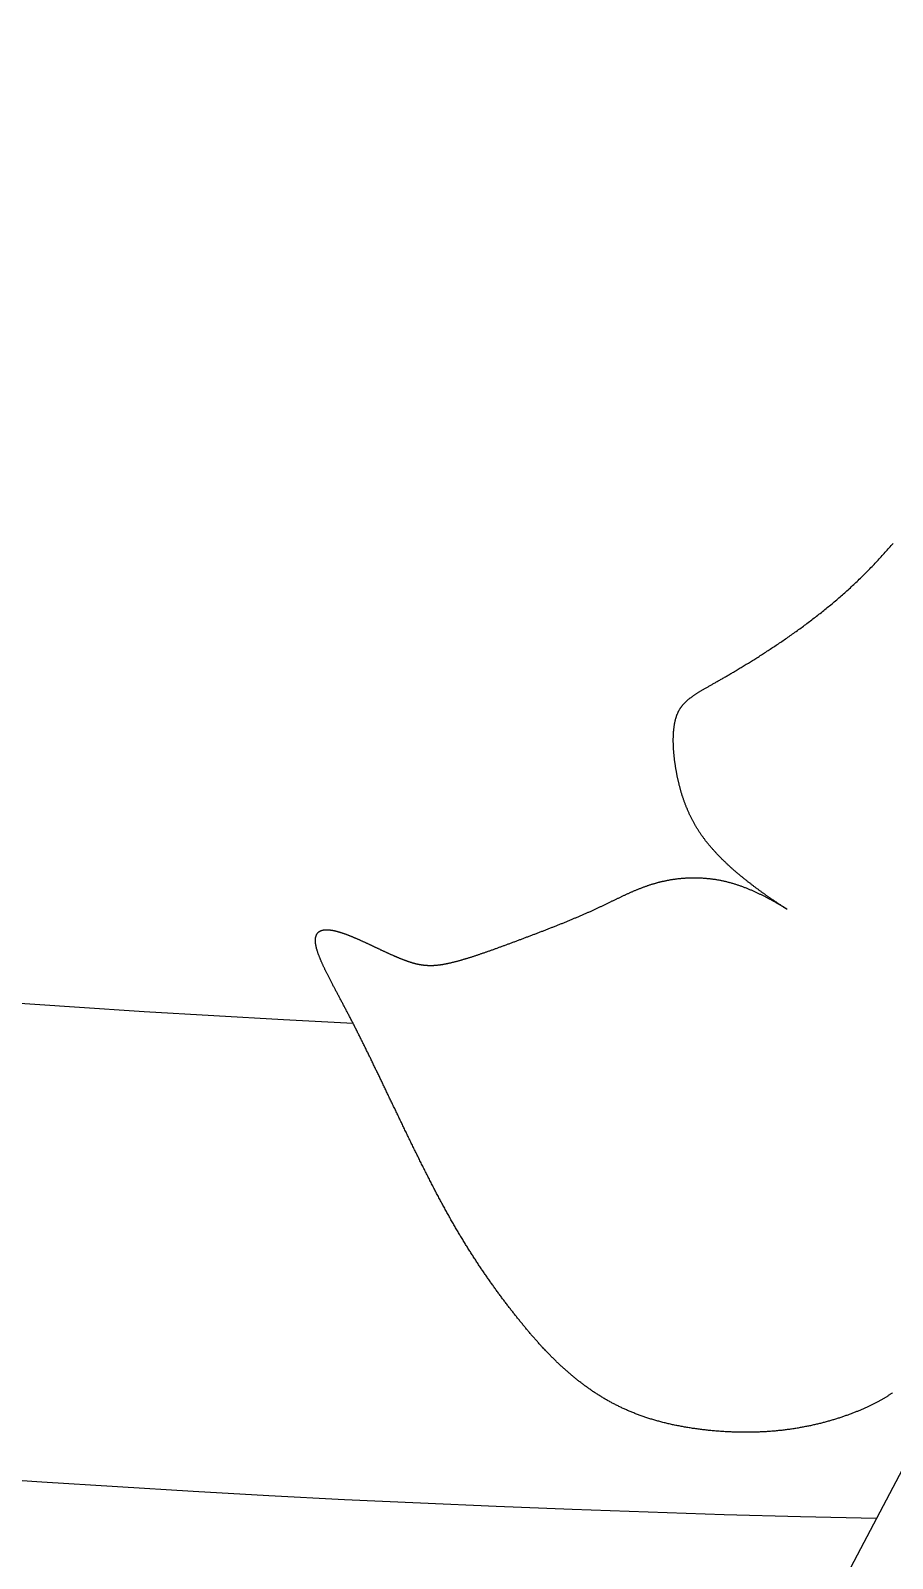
# Model space of a CAD drawing. Header units: feet. Extents: x 0 to 841, y 0 to 594.
# Drawn here: x 649.16 to 649.676, y 121.071 to 121.985 of the extents above; entities that cross this region are included whole.
import ezdxf

# ---------------------------------------------------------------- set-up
doc = ezdxf.new("R2010")
doc.units = ezdxf.units.FT
doc.header["$MEASUREMENT"] = 0
doc.layers.add('LOGO', color=7, linetype='Continuous')

# ---------------------------------------------------------------- blocks, each defined once
blk = doc.blocks.new('YOTA')
h = blk.add_hatch(color=1)
edge = h.paths.add_edge_path()
edge.add_arc((302.8865, 246.9749), 39.995, 0, 360)
edge = h.paths.add_edge_path(flags=16)
edge.add_arc((302.8865, 246.9749), 39.7003, 0, 360)
at = {"color": 2}
blk.add_line((302.2235, 211.7743), (301.236, 209.9052), dxfattribs=at)
blk.add_lwpolyline([(302.1678, 211.8501), (302.1668, 211.8494), (302.1658, 211.8487), (302.1648, 211.8481), (302.1638, 211.8474), (302.1628, 211.8467), (302.1618, 211.846), (302.1608, 211.8454), (302.1597, 211.8447), (302.1587, 211.844), (302.1576, 211.8434), (302.1566, 211.8427), (302.1555, 211.8421), (302.1544, 211.8414), (302.1533, 211.8407), (302.1523, 211.8401), (302.1511, 211.8394), (302.15, 211.8388), (302.1489, 211.8381), (302.1478, 211.8375), (302.1467, 211.8368), (302.1455, 211.8362), (302.1444, 211.8355), (302.1432, 211.8349), (302.142, 211.8342), (302.1408, 211.8336), (302.1396, 211.8329), (302.1384, 211.8323), (302.1372, 211.8317), (302.136, 211.831), (302.1348, 211.8304), (302.1335, 211.8298), (302.1323, 211.8291), (302.131, 211.8285), (302.1298, 211.8278), (302.1285, 211.8272), (302.1272, 211.8266), (302.1259, 211.826), (302.1246, 211.8253), (302.1233, 211.8247), (302.1219, 211.8241), (302.1206, 211.8234), (302.1193, 211.8228), (302.1179, 211.8222), (302.1165, 211.8216), (302.1152, 211.821), (302.1138, 211.8203), (302.1124, 211.8197), (302.1109, 211.8191), (302.1095, 211.8185), (302.1081, 211.8179), (302.1067, 211.8173), (302.1052, 211.8166), (302.1037, 211.816), (302.1023, 211.8154), (302.1008, 211.8148), (302.0993, 211.8142), (302.0978, 211.8136), (302.0963, 211.813), (302.0948, 211.8124), (302.0932, 211.8118), (302.0917, 211.8112), (302.0901, 211.8106), (302.0886, 211.81), (302.087, 211.8095), (302.0854, 211.8089), (302.0839, 211.8083), (302.0823, 211.8077), (302.0807, 211.8071), (302.079, 211.8066), (302.0774, 211.806), (302.0758, 211.8054), (302.0741, 211.8049), (302.0725, 211.8043), (302.0708, 211.8037), (302.0692, 211.8032), (302.0675, 211.8026), (302.0658, 211.8021), (302.0641, 211.8015), (302.0624, 211.801), (302.0607, 211.8005), (302.059, 211.7999), (302.0572, 211.7994), (302.0555, 211.7989), (302.0537, 211.7984), (302.052, 211.7978), (302.0502, 211.7973), (302.0485, 211.7968), (302.0467, 211.7963), (302.0449, 211.7958), (302.0431, 211.7953), (302.0413, 211.7948), (302.0395, 211.7943), (302.0377, 211.7938), (302.0358, 211.7934), (302.034, 211.7929), (302.0321, 211.7924), (302.0303, 211.7919), (302.0284, 211.7915), (302.0266, 211.791), (302.0247, 211.7906), (302.0228, 211.7901), (302.0209, 211.7897), (302.019, 211.7892), (302.0171, 211.7888), (302.0152, 211.7884), (302.0133, 211.788), (302.0114, 211.7875), (302.0094, 211.7871), (302.0075, 211.7867), (302.0055, 211.7863), (302.0036, 211.7859), (302.0016, 211.7856), (301.9996, 211.7852), (301.9977, 211.7848), (301.9957, 211.7844), (301.9937, 211.7841), (301.9917, 211.7837), (301.9897, 211.7834), (301.9877, 211.783), (301.9857, 211.7827), (301.9836, 211.7823), (301.9816, 211.782), (301.9796, 211.7817), (301.9775, 211.7814), (301.9755, 211.7811), (301.9734, 211.7808), (301.9713, 211.7805), (301.9693, 211.7802), (301.9672, 211.7799), (301.9651, 211.7796), (301.963, 211.7794), (301.9609, 211.7791), (301.9588, 211.7789), (301.9567, 211.7786), (301.9546, 211.7784), (301.9525, 211.7782), (301.9504, 211.778), (301.9483, 211.7777), (301.9461, 211.7775), (301.944, 211.7773), (301.9418, 211.7771), (301.9397, 211.777), (301.9375, 211.7768), (301.9354, 211.7766), (301.9332, 211.7765), (301.931, 211.7763), (301.9289, 211.7762), (301.9267, 211.776), (301.9245, 211.7759), (301.9223, 211.7758), (301.9201, 211.7757), (301.9179, 211.7756), (301.9157, 211.7755), (301.9135, 211.7754), (301.9113, 211.7753), (301.9091, 211.7752), (301.9069, 211.7751), (301.9047, 211.7751), (301.9024, 211.775), (301.9002, 211.775), (301.898, 211.775), (301.8958, 211.7749), (301.8935, 211.7749), (301.8913, 211.7749), (301.8891, 211.7749), (301.8868, 211.7749), (301.8846, 211.7749), (301.8823, 211.7749), (301.8801, 211.7749), (301.8779, 211.775), (301.8756, 211.775), (301.8734, 211.775), (301.8711, 211.7751), (301.8689, 211.7752), (301.8666, 211.7752), (301.8644, 211.7753), (301.8621, 211.7754), (301.8599, 211.7755), (301.8576, 211.7756), (301.8554, 211.7757), (301.8531, 211.7758), (301.8509, 211.7759), (301.8486, 211.776), (301.8464, 211.7762), (301.8441, 211.7763), (301.8419, 211.7764), (301.8396, 211.7766), (301.8374, 211.7768), (301.8352, 211.7769), (301.8329, 211.7771), (301.8307, 211.7773), (301.8284, 211.7775), (301.8262, 211.7777), (301.824, 211.7779), (301.8217, 211.7781), (301.8195, 211.7783), (301.8173, 211.7785), (301.8151, 211.7788), (301.8128, 211.779), (301.8106, 211.7793), (301.8084, 211.7795), (301.8062, 211.7798), (301.804, 211.78), (301.8018, 211.7803), (301.7996, 211.7806), (301.7974, 211.7809), (301.7952, 211.7812), (301.793, 211.7815), (301.7908, 211.7818), (301.7887, 211.7821), (301.7865, 211.7824), (301.7843, 211.7828), (301.7822, 211.7831), (301.78, 211.7835), (301.7779, 211.7838), (301.7757, 211.7842), (301.7736, 211.7845), (301.7714, 211.7849), (301.7693, 211.7853), (301.7672, 211.7857), (301.7651, 211.786), (301.763, 211.7864), (301.7609, 211.7869), (301.7588, 211.7873), (301.7567, 211.7877), (301.7546, 211.7881), (301.7525, 211.7885), (301.7504, 211.789), (301.7484, 211.7894), (301.7463, 211.7899), (301.7443, 211.7903), (301.7422, 211.7908), (301.7402, 211.7913), (301.7382, 211.7917), (301.7362, 211.7922), (301.7342, 211.7927), (301.7322, 211.7932), (301.7302, 211.7937), (301.7282, 211.7942), (301.7262, 211.7947), (301.7243, 211.7953), (301.7223, 211.7958), (301.7204, 211.7963), (301.7184, 211.7969), (301.7165, 211.7974), (301.7146, 211.798), (301.7127, 211.7985), (301.7108, 211.7991), (301.7089, 211.7997), (301.707, 211.8002), (301.7051, 211.8008), (301.7033, 211.8014), (301.7014, 211.802), (301.6996, 211.8026), (301.6977, 211.8032), (301.6959, 211.8038), (301.6941, 211.8045), (301.6923, 211.8051), (301.6904, 211.8057), (301.6887, 211.8064), (301.6869, 211.807), (301.6851, 211.8077), (301.6833, 211.8083), (301.6815, 211.809), (301.6798, 211.8097), (301.678, 211.8103), (301.6763, 211.811), (301.6746, 211.8117), (301.6728, 211.8124), (301.6711, 211.8131), (301.6694, 211.8138), (301.6677, 211.8145), (301.666, 211.8152), (301.6643, 211.8159), (301.6627, 211.8167), (301.661, 211.8174), (301.6593, 211.8181), (301.6577, 211.8189), (301.656, 211.8196), (301.6544, 211.8204), (301.6527, 211.8211), (301.6511, 211.8219), (301.6495, 211.8227), (301.6479, 211.8235), (301.6463, 211.8242), (301.6447, 211.825), (301.6431, 211.8258), (301.6415, 211.8266), (301.6399, 211.8274), (301.6383, 211.8282), (301.6368, 211.829), (301.6352, 211.8299), (301.6336, 211.8307), (301.6321, 211.8315), (301.6306, 211.8324), (301.629, 211.8332), (301.6275, 211.834), (301.626, 211.8349), (301.6245, 211.8357), (301.6229, 211.8366), (301.6214, 211.8375), (301.6199, 211.8383), (301.6184, 211.8392), (301.617, 211.8401), (301.6155, 211.841), (301.614, 211.8419), (301.6125, 211.8428), (301.6111, 211.8437), (301.6096, 211.8446), (301.6082, 211.8455), (301.6067, 211.8464), (301.6053, 211.8473), (301.6038, 211.8482), (301.6024, 211.8492), (301.601, 211.8501), (301.5995, 211.851), (301.5981, 211.852), (301.5967, 211.8529), (301.5953, 211.8539), (301.5939, 211.8548), (301.5925, 211.8558), (301.5911, 211.8568), (301.5897, 211.8577), (301.5883, 211.8587), (301.587, 211.8597), (301.5856, 211.8607), (301.5842, 211.8617), (301.5829, 211.8627), (301.5815, 211.8637), (301.5801, 211.8647), (301.5788, 211.8657), (301.5774, 211.8667), (301.5761, 211.8677), (301.5748, 211.8687), (301.5734, 211.8697), (301.5721, 211.8708), (301.5708, 211.8718), (301.5694, 211.8728), (301.5681, 211.8739), (301.5668, 211.8749), (301.5655, 211.876), (301.5642, 211.877), (301.5629, 211.8781), (301.5616, 211.8791), (301.5603, 211.8802), (301.559, 211.8813), (301.5577, 211.8824), (301.5564, 211.8834), (301.5551, 211.8845), (301.5538, 211.8856), (301.5526, 211.8867), (301.5513, 211.8878), (301.55, 211.8889), (301.5487, 211.89), (301.5475, 211.8911), (301.5462, 211.8922), (301.545, 211.8933), (301.5437, 211.8944), (301.5425, 211.8956), (301.5412, 211.8967), (301.54, 211.8978), (301.5387, 211.899), (301.5375, 211.9001), (301.5362, 211.9012), (301.535, 211.9024), (301.5338, 211.9035), (301.5325, 211.9047), (301.5313, 211.9059), (301.5301, 211.907), (301.5289, 211.9082), (301.5276, 211.9094), (301.5264, 211.9105), (301.5252, 211.9117), (301.524, 211.9129), (301.5228, 211.9141), (301.5216, 211.9153), (301.5204, 211.9165), (301.5192, 211.9177), (301.518, 211.9189), (301.5168, 211.9201), (301.5156, 211.9213), (301.5144, 211.9225), (301.5132, 211.9237), (301.512, 211.925), (301.5108, 211.9262), (301.5096, 211.9274), (301.5084, 211.9287), (301.5073, 211.9299), (301.5061, 211.9311), (301.5049, 211.9324), (301.5037, 211.9336), (301.5025, 211.9349), (301.5014, 211.9362), (301.5002, 211.9374), (301.499, 211.9387), (301.4979, 211.94), (301.4967, 211.9412), (301.4955, 211.9425), (301.4944, 211.9438), (301.4932, 211.9451), (301.492, 211.9464), (301.4909, 211.9477), (301.4897, 211.949), (301.4885, 211.9503), (301.4874, 211.9516), (301.4862, 211.9529), (301.4851, 211.9542), (301.4839, 211.9555), (301.4828, 211.9569), (301.4816, 211.9582), (301.4805, 211.9595), (301.4793, 211.9609), (301.4782, 211.9622), (301.477, 211.9635), (301.4759, 211.9649), (301.4747, 211.9662), (301.4736, 211.9676), (301.4724, 211.9689), (301.4713, 211.9703), (301.4701, 211.9717), (301.469, 211.9731), (301.4679, 211.9744), (301.4667, 211.9758), (301.4656, 211.9772), (301.4644, 211.9786), (301.4633, 211.98), (301.4622, 211.9814), (301.461, 211.9828), (301.4599, 211.9842), (301.4587, 211.9856), (301.4576, 211.987), (301.4565, 211.9884), (301.4553, 211.9898), (301.4542, 211.9912), (301.453, 211.9927), (301.4519, 211.9941), (301.4508, 211.9955), (301.4496, 211.997), (301.4485, 211.9984), (301.4473, 211.9998), (301.4462, 212.0013), (301.4451, 212.0027), (301.4439, 212.0042), (301.4428, 212.0057), (301.4416, 212.0071), (301.4405, 212.0086), (301.4394, 212.0101), (301.4382, 212.0116), (301.4371, 212.013), (301.4359, 212.0145), (301.4348, 212.016), (301.4337, 212.0175), (301.4325, 212.019), (301.4314, 212.0205), (301.4302, 212.022), (301.4291, 212.0235), (301.4279, 212.025), (301.4268, 212.0265), (301.4257, 212.0281), (301.4245, 212.0296), (301.4234, 212.0311), (301.4222, 212.0327), (301.4211, 212.0342), (301.42, 212.0357), (301.4188, 212.0373), (301.4177, 212.0388), (301.4165, 212.0404), (301.4154, 212.042), (301.4142, 212.0435), (301.4131, 212.0451), (301.412, 212.0467), (301.4108, 212.0482), (301.4097, 212.0498), (301.4085, 212.0514), (301.4074, 212.053), (301.4063, 212.0546), (301.4051, 212.0562), (301.404, 212.0578), (301.4028, 212.0594), (301.4017, 212.061), (301.4006, 212.0626), (301.3994, 212.0643), (301.3983, 212.0659), (301.3971, 212.0675), (301.396, 212.0691), (301.3949, 212.0708), (301.3937, 212.0724), (301.3926, 212.0741), (301.3914, 212.0757), (301.3903, 212.0774), (301.3892, 212.0791), (301.388, 212.0807), (301.3869, 212.0824), (301.3858, 212.0841), (301.3846, 212.0858), (301.3835, 212.0874), (301.3823, 212.0891), (301.3812, 212.0908), (301.3801, 212.0925), (301.3789, 212.0942), (301.3778, 212.096), (301.3767, 212.0977), (301.3755, 212.0994), (301.3744, 212.1011), (301.3733, 212.1028), (301.3721, 212.1046), (301.371, 212.1063), (301.3699, 212.1081), (301.3687, 212.1098), (301.3676, 212.1116), (301.3665, 212.1133), (301.3654, 212.1151), (301.3642, 212.1169), (301.3631, 212.1186), (301.362, 212.1204), (301.3608, 212.1222), (301.3597, 212.124), (301.3586, 212.1258), (301.3575, 212.1276), (301.3563, 212.1294), (301.3552, 212.1312), (301.3541, 212.133), (301.353, 212.1349), (301.3519, 212.1367), (301.3507, 212.1385), (301.3496, 212.1403), (301.3485, 212.1422), (301.3474, 212.144), (301.3463, 212.1459), (301.3451, 212.1478), (301.344, 212.1496), (301.3429, 212.1515), (301.3418, 212.1534), (301.3407, 212.1552), (301.3396, 212.1571), (301.3384, 212.159), (301.3373, 212.1609), (301.3362, 212.1628), (301.3351, 212.1647), (301.334, 212.1666), (301.3329, 212.1685), (301.3318, 212.1705), (301.3307, 212.1724), (301.3296, 212.1743), (301.3285, 212.1763), (301.3273, 212.1782), (301.3262, 212.1802), (301.3251, 212.1821), (301.324, 212.1841), (301.3229, 212.186), (301.3218, 212.188), (301.3207, 212.19), (301.3196, 212.1919), (301.3185, 212.1939), (301.3174, 212.1959), (301.3163, 212.1979), (301.3152, 212.1999), (301.3142, 212.2019), (301.3131, 212.2039), (301.312, 212.2059), (301.3109, 212.2079), (301.3098, 212.2099), (301.3087, 212.2119), (301.3076, 212.214), (301.3065, 212.216), (301.3054, 212.218), (301.3043, 212.2201), (301.3033, 212.2221), (301.3022, 212.2241), (301.3011, 212.2262), (301.3, 212.2282), (301.2989, 212.2303), (301.2979, 212.2323), (301.2968, 212.2344), (301.2957, 212.2364), (301.2946, 212.2385), (301.2936, 212.2405), (301.2925, 212.2426), (301.2914, 212.2447), (301.2903, 212.2467), (301.2893, 212.2488), (301.2882, 212.2509), (301.2871, 212.253), (301.2861, 212.255), (301.285, 212.2571), (301.2839, 212.2592), (301.2829, 212.2613), (301.2818, 212.2633), (301.2808, 212.2654), (301.2797, 212.2675), (301.2786, 212.2696), (301.2776, 212.2717), (301.2765, 212.2738), (301.2755, 212.2759), (301.2744, 212.278), (301.2734, 212.2801), (301.2723, 212.2822), (301.2713, 212.2842), (301.2702, 212.2863), (301.2692, 212.2884), (301.2681, 212.2905), (301.2671, 212.2926), (301.2661, 212.2947), (301.265, 212.2968), (301.264, 212.2989), (301.2629, 212.301), (301.2619, 212.3031), (301.2609, 212.3052), (301.2598, 212.3073), (301.2588, 212.3094), (301.2578, 212.3115), (301.2568, 212.3136), (301.2557, 212.3157), (301.2547, 212.3178), (301.2537, 212.3199), (301.2527, 212.322), (301.2516, 212.3241), (301.2506, 212.3262), (301.2496, 212.3282), (301.2486, 212.3303), (301.2476, 212.3324), (301.2466, 212.3345), (301.2455, 212.3366), (301.2445, 212.3387), (301.2435, 212.3408), (301.2425, 212.3428), (301.2415, 212.3449), (301.2405, 212.347), (301.2395, 212.3491), (301.2385, 212.3511), (301.2375, 212.3532), (301.2365, 212.3553), (301.2355, 212.3573), (301.2345, 212.3594), (301.2335, 212.3615), (301.2325, 212.3635), (301.2316, 212.3656), (301.2306, 212.3676), (301.2296, 212.3697), (301.2286, 212.3717), (301.2276, 212.3738), (301.2266, 212.3758), (301.2257, 212.3779), (301.2247, 212.3799), (301.2237, 212.3819), (301.2227, 212.384), (301.2218, 212.386), (301.2208, 212.388), (301.2198, 212.39), (301.2189, 212.3921), (301.2179, 212.3941), (301.2169, 212.3961), (301.216, 212.3981), (301.215, 212.4001), (301.2141, 212.4021), (301.2131, 212.4041), (301.2121, 212.4061), (301.2112, 212.4081), (301.2102, 212.4101), (301.2093, 212.4121), (301.2083, 212.414), (301.2074, 212.416), (301.2065, 212.418), (301.2055, 212.42), (301.2046, 212.4219), (301.2036, 212.4239), (301.2027, 212.4258), (301.2018, 212.4278), (301.2008, 212.4298), (301.1999, 212.4317), (301.199, 212.4337), (301.198, 212.4356), (301.1971, 212.4375), (301.1962, 212.4395), (301.1952, 212.4414), (301.1943, 212.4433), (301.1934, 212.4452), (301.1925, 212.4472), (301.1915, 212.4491), (301.1906, 212.451), (301.1897, 212.4529), (301.1888, 212.4548), (301.1879, 212.4567), (301.187, 212.4586), (301.1861, 212.4605), (301.1851, 212.4624), (301.1842, 212.4643), (301.1833, 212.4661), (301.1824, 212.468), (301.1815, 212.4699), (301.1806, 212.4717), (301.1797, 212.4736), (301.1788, 212.4755), (301.1779, 212.4773), (301.177, 212.4792), (301.1761, 212.481), (301.1752, 212.4829), (301.1743, 212.4847), (301.1735, 212.4865), (301.1726, 212.4884), (301.1717, 212.4902), (301.1708, 212.492), (301.1699, 212.4938), (301.169, 212.4956), (301.1681, 212.4974), (301.1672, 212.4992), (301.1664, 212.501), (301.1655, 212.5028), (301.1646, 212.5046), (301.1637, 212.5064), (301.1629, 212.5082), (301.162, 212.5099), (301.1611, 212.5117), (301.1602, 212.5135), (301.1594, 212.5152), (301.1585, 212.517), (301.1576, 212.5187), (301.1568, 212.5205), (301.1559, 212.5222), (301.155, 212.5239), (301.1542, 212.5257), (301.1533, 212.5274), (301.1525, 212.5291), (301.1516, 212.5308), (301.1507, 212.5325), (301.1499, 212.5343), (301.149, 212.536), (301.1482, 212.5377), (301.1473, 212.5393), (301.1465, 212.541), (301.1456, 212.5427), (301.1448, 212.5444), (301.1439, 212.546), (301.1431, 212.5477), (301.1422, 212.5494), (301.1414, 212.551), (301.1405, 212.5527), (301.1397, 212.5543), (301.1389, 212.556), (301.138, 212.5576), (301.1372, 212.5592), (301.1363, 212.5608), (301.1355, 212.5625), (301.1347, 212.5641), (301.1338, 212.5657), (301.133, 212.5673), (301.1322, 212.5689), (301.1313, 212.5705), (301.1305, 212.572), (301.1297, 212.5736), (301.1289, 212.5752), (301.1281, 212.5767), (301.1272, 212.5783), (301.1264, 212.5799), (301.1256, 212.5814), (301.1248, 212.583), (301.124, 212.5845), (301.1232, 212.586), (301.1224, 212.5875), (301.1216, 212.5891), (301.1208, 212.5906), (301.12, 212.5921), (301.1192, 212.5936), (301.1184, 212.5951), (301.1176, 212.5966), (301.1168, 212.598), (301.116, 212.5995), (301.1153, 212.601), (301.1145, 212.6024), (301.1137, 212.6039), (301.1129, 212.6053), (301.1122, 212.6068), (301.1114, 212.6082), (301.1107, 212.6096), (301.1099, 212.6111), (301.1092, 212.6125), (301.1084, 212.6139), (301.1077, 212.6153), (301.1069, 212.6167), (301.1062, 212.6181), (301.1055, 212.6194), (301.1048, 212.6208), (301.104, 212.6222), (301.1033, 212.6235), (301.1026, 212.6249), (301.1019, 212.6262), (301.1012, 212.6276), (301.1005, 212.6289), (301.0998, 212.6302), (301.0991, 212.6315), (301.0985, 212.6328), (301.0978, 212.6341), (301.0971, 212.6354), (301.0965, 212.6367), (301.0958, 212.638), (301.0951, 212.6392), (301.0945, 212.6405), (301.0939, 212.6418), (301.0932, 212.643), (301.0926, 212.6442), (301.092, 212.6455), (301.0914, 212.6467), (301.0908, 212.6479), (301.0901, 212.6491), (301.0895, 212.6503), (301.089, 212.6515), (301.0884, 212.6527), (301.0878, 212.6539), (301.0872, 212.655), (301.0867, 212.6562), (301.0861, 212.6573), (301.0856, 212.6585), (301.085, 212.6596), (301.0845, 212.6607), (301.084, 212.6618), (301.0834, 212.663), (301.0829, 212.6641), (301.0824, 212.6651), (301.0819, 212.6662), (301.0814, 212.6673), (301.0809, 212.6684), (301.0805, 212.6694), (301.08, 212.6705), (301.0795, 212.6715), (301.0791, 212.6725), (301.0786, 212.6735), (301.0782, 212.6746), (301.0778, 212.6756), (301.0774, 212.6766), (301.077, 212.6775), (301.0766, 212.6785), (301.0762, 212.6795), (301.0758, 212.6804), (301.0754, 212.6814), (301.075, 212.6823), (301.0747, 212.6833), (301.0743, 212.6842), (301.074, 212.6851), (301.0737, 212.686), (301.0734, 212.6869), (301.073, 212.6878), (301.0727, 212.6886), (301.0724, 212.6895), (301.0722, 212.6903), (301.0719, 212.6912), (301.0716, 212.692), (301.0714, 212.6929), (301.0711, 212.6937), (301.0709, 212.6945), (301.0707, 212.6953), (301.0704, 212.6961), (301.0702, 212.6968), (301.07, 212.6976), (301.0698, 212.6984), (301.0697, 212.6991), (301.0695, 212.6999), (301.0693, 212.7006), (301.0692, 212.7013), (301.069, 212.702), (301.0689, 212.7027), (301.0688, 212.7034), (301.0686, 212.7041), (301.0685, 212.7048), (301.0684, 212.7055), (301.0683, 212.7061), (301.0683, 212.7068), (301.0682, 212.7074), (301.0681, 212.7081), (301.0681, 212.7087), (301.068, 212.7093), (301.068, 212.7099), (301.0679, 212.7105), (301.0679, 212.7111), (301.0679, 212.7117), (301.0679, 212.7123), (301.0679, 212.7128), (301.0679, 212.7134), (301.0679, 212.7139), (301.0679, 212.7145), (301.068, 212.715), (301.068, 212.7155), (301.068, 212.7161), (301.0681, 212.7166), (301.0682, 212.7171), (301.0682, 212.7176), (301.0683, 212.718), (301.0684, 212.7185), (301.0685, 212.719), (301.0686, 212.7194), (301.0687, 212.7199), (301.0688, 212.7203), (301.069, 212.7208), (301.0691, 212.7212), (301.0693, 212.7216), (301.0694, 212.722), (301.0696, 212.7224), (301.0697, 212.7228), (301.0699, 212.7232), (301.0701, 212.7236), (301.0703, 212.7239), (301.0705, 212.7243), (301.0707, 212.7246), (301.0709, 212.725), (301.0711, 212.7253), (301.0713, 212.7256), (301.0715, 212.726), (301.0718, 212.7263), (301.072, 212.7266), (301.0723, 212.7269), (301.0725, 212.7272), (301.0728, 212.7275), (301.0731, 212.7277), (301.0734, 212.728), (301.0737, 212.7283), (301.0739, 212.7285), (301.0742, 212.7288), (301.0746, 212.729), (301.0749, 212.7292), (301.0752, 212.7295), (301.0755, 212.7297), (301.0759, 212.7299), (301.0762, 212.7301), (301.0765, 212.7303), (301.0769, 212.7305), (301.0773, 212.7307), (301.0776, 212.7308), (301.078, 212.731), (301.0784, 212.7312), (301.0788, 212.7313), (301.0792, 212.7315), (301.0796, 212.7316), (301.08, 212.7317), (301.0804, 212.7319), (301.0808, 212.732), (301.0812, 212.7321), (301.0816, 212.7322), (301.0821, 212.7323), (301.0825, 212.7324), (301.083, 212.7325), (301.0834, 212.7325), (301.0839, 212.7326), (301.0844, 212.7327), (301.0848, 212.7327), (301.0853, 212.7328), (301.0858, 212.7328), (301.0863, 212.7329), (301.0868, 212.7329), (301.0873, 212.7329), (301.0878, 212.7329), (301.0883, 212.7329), (301.0888, 212.733), (301.0893, 212.733), (301.0898, 212.7329), (301.0904, 212.7329), (301.0909, 212.7329), (301.0915, 212.7329), (301.092, 212.7329), (301.0926, 212.7328), (301.0931, 212.7328), (301.0937, 212.7327), (301.0943, 212.7327), (301.0948, 212.7326), (301.0954, 212.7325), (301.096, 212.7325), (301.0966, 212.7324), (301.0972, 212.7323), (301.0978, 212.7322), (301.0984, 212.7321), (301.099, 212.732), (301.0996, 212.7319), (301.1002, 212.7318), (301.1009, 212.7317), (301.1015, 212.7316), (301.1021, 212.7314), (301.1028, 212.7313), (301.1034, 212.7312), (301.1041, 212.731), (301.1047, 212.7309), (301.1054, 212.7307), (301.106, 212.7306), (301.1067, 212.7304), (301.1074, 212.7302), (301.1081, 212.7301), (301.1087, 212.7299), (301.1094, 212.7297), (301.1101, 212.7295), (301.1108, 212.7293), (301.1115, 212.7291), (301.1122, 212.7289), (301.1129, 212.7287), (301.1136, 212.7285), (301.1143, 212.7283), (301.1151, 212.7281), (301.1158, 212.7278), (301.1165, 212.7276), (301.1172, 212.7274), (301.118, 212.7271), (301.1187, 212.7269), (301.1195, 212.7266), (301.1202, 212.7264), (301.121, 212.7261), (301.1217, 212.7259), (301.1225, 212.7256), (301.1232, 212.7253), (301.124, 212.7251), (301.1248, 212.7248), (301.1256, 212.7245), (301.1263, 212.7242), (301.1271, 212.7239), (301.1279, 212.7236), (301.1287, 212.7233), (301.1295, 212.723), (301.1303, 212.7227), (301.1311, 212.7224), (301.1319, 212.7221), (301.1327, 212.7218), (301.1335, 212.7215), (301.1343, 212.7212), (301.1351, 212.7208), (301.1359, 212.7205), (301.1368, 212.7202), (301.1376, 212.7198), (301.1384, 212.7195), (301.1392, 212.7191), (301.1401, 212.7188), (301.1409, 212.7184), (301.1418, 212.7181), (301.1426, 212.7177), (301.1434, 212.7174), (301.1443, 212.717), (301.1451, 212.7166), (301.146, 212.7163), (301.1469, 212.7159), (301.1477, 212.7155), (301.1486, 212.7152), (301.1494, 212.7148), (301.1503, 212.7144), (301.1512, 212.714), (301.1521, 212.7136), (301.1529, 212.7132), (301.1538, 212.7128), (301.1547, 212.7124), (301.1556, 212.712), (301.1565, 212.7116), (301.1574, 212.7112), (301.1582, 212.7108), (301.1591, 212.7104), (301.16, 212.71), (301.1609, 212.7096), (301.1618, 212.7092), (301.1627, 212.7088), (301.1636, 212.7084), (301.1645, 212.7079), (301.1654, 212.7075), (301.1663, 212.7071), (301.1672, 212.7067), (301.1682, 212.7063), (301.1691, 212.7058), (301.17, 212.7054), (301.1709, 212.705), (301.1718, 212.7045), (301.1727, 212.7041), (301.1737, 212.7037), (301.1746, 212.7032), (301.1755, 212.7028), (301.1764, 212.7024), (301.1773, 212.7019), (301.1783, 212.7015), (301.1792, 212.7011), (301.1801, 212.7006), (301.181, 212.7002), (301.182, 212.6998), (301.1829, 212.6993), (301.1838, 212.6989), (301.1847, 212.6984), (301.1857, 212.698), (301.1866, 212.6976), (301.1875, 212.6971), (301.1885, 212.6967), (301.1894, 212.6962), (301.1903, 212.6958), (301.1912, 212.6954), (301.1922, 212.6949), (301.1931, 212.6945), (301.194, 212.6941), (301.195, 212.6936), (301.1959, 212.6932), (301.1968, 212.6928), (301.1977, 212.6923), (301.1987, 212.6919), (301.1996, 212.6915), (301.2005, 212.691), (301.2014, 212.6906), (301.2024, 212.6902), (301.2033, 212.6897), (301.2042, 212.6893), (301.2051, 212.6889), (301.2061, 212.6885), (301.207, 212.6881), (301.2079, 212.6876), (301.2088, 212.6872), (301.2097, 212.6868), (301.2106, 212.6864), (301.2115, 212.686), (301.2125, 212.6856), (301.2134, 212.6852), (301.2143, 212.6848), (301.2152, 212.6844), (301.2161, 212.684), (301.217, 212.6836), (301.2179, 212.6832), (301.2188, 212.6828), (301.2197, 212.6824), (301.2206, 212.682), (301.2215, 212.6816), (301.2224, 212.6812), (301.2232, 212.6809), (301.2241, 212.6805), (301.225, 212.6801), (301.2259, 212.6798), (301.2268, 212.6794), (301.2277, 212.679), (301.2285, 212.6787), (301.2294, 212.6783), (301.2303, 212.678), (301.2311, 212.6776), (301.232, 212.6773), (301.2329, 212.6769), (301.2337, 212.6766), (301.2346, 212.6763), (301.2354, 212.6759), (301.2363, 212.6756), (301.2371, 212.6753), (301.2379, 212.675), (301.2388, 212.6747), (301.2396, 212.6744), (301.2405, 212.6741), (301.2413, 212.6738), (301.2421, 212.6735), (301.2429, 212.6732), (301.2437, 212.6729), (301.2446, 212.6726), (301.2454, 212.6723), (301.2462, 212.6721), (301.247, 212.6718), (301.2478, 212.6715), (301.2486, 212.6713), (301.2494, 212.671), (301.2502, 212.6708), (301.251, 212.6706), (301.2517, 212.6703), (301.2525, 212.6701), (301.2533, 212.6699), (301.2541, 212.6696), (301.2549, 212.6694), (301.2556, 212.6692), (301.2564, 212.669), (301.2572, 212.6688), (301.2579, 212.6686), (301.2587, 212.6684), (301.2595, 212.6682), (301.2602, 212.668), (301.261, 212.6679), (301.2618, 212.6677), (301.2625, 212.6675), (301.2633, 212.6674), (301.264, 212.6672), (301.2648, 212.6671), (301.2656, 212.6669), (301.2663, 212.6668), (301.2671, 212.6666), (301.2678, 212.6665), (301.2686, 212.6664), (301.2693, 212.6663), (301.2701, 212.6661), (301.2708, 212.666), (301.2716, 212.6659), (301.2724, 212.6658), (301.2731, 212.6657), (301.2739, 212.6656), (301.2746, 212.6656), (301.2754, 212.6655), (301.2761, 212.6654), (301.2769, 212.6653), (301.2777, 212.6653), (301.2784, 212.6652), (301.2792, 212.6651), (301.28, 212.6651), (301.2807, 212.6651), (301.2815, 212.665), (301.2823, 212.665), (301.283, 212.6649), (301.2838, 212.6649), (301.2846, 212.6649), (301.2854, 212.6649), (301.2862, 212.6649), (301.287, 212.6649), (301.2877, 212.6649), (301.2885, 212.6649), (301.2893, 212.6649), (301.2901, 212.6649), (301.2909, 212.6649), (301.2917, 212.665), (301.2925, 212.665), (301.2933, 212.665), (301.2942, 212.6651), (301.295, 212.6651), (301.2958, 212.6652), (301.2966, 212.6653), (301.2975, 212.6653), (301.2983, 212.6654), (301.2991, 212.6655), (301.3, 212.6655), (301.3008, 212.6656), (301.3017, 212.6657), (301.3025, 212.6658), (301.3034, 212.6659), (301.3043, 212.666), (301.3051, 212.6661), (301.306, 212.6663), (301.3069, 212.6664), (301.3078, 212.6665), (301.3087, 212.6667), (301.3096, 212.6668), (301.3105, 212.6669), (301.3114, 212.6671), (301.3123, 212.6673), (301.3132, 212.6674), (301.3142, 212.6676), (301.3151, 212.6678), (301.316, 212.6679), (301.317, 212.6681), (301.3179, 212.6683), (301.3189, 212.6685), (301.3199, 212.6687), (301.3209, 212.6689), (301.3218, 212.6691), (301.3228, 212.6693), (301.3238, 212.6696), (301.3248, 212.6698), (301.3259, 212.67), (301.3269, 212.6703), (301.3279, 212.6705), (301.3289, 212.6708), (301.33, 212.671), (301.331, 212.6713), (301.3321, 212.6715), (301.3332, 212.6718), (301.3342, 212.6721), (301.3353, 212.6724), (301.3364, 212.6726), (301.3375, 212.6729), (301.3386, 212.6732), (301.3397, 212.6735), (301.3408, 212.6738), (301.342, 212.6741), (301.3431, 212.6745), (301.3442, 212.6748), (301.3454, 212.6751), (301.3465, 212.6754), (301.3477, 212.6758), (301.3488, 212.6761), (301.35, 212.6765), (301.3512, 212.6768), (301.3524, 212.6772), (301.3536, 212.6775), (301.3547, 212.6779), (301.356, 212.6782), (301.3572, 212.6786), (301.3584, 212.679), (301.3596, 212.6794), (301.3608, 212.6797), (301.3621, 212.6801), (301.3633, 212.6805), (301.3645, 212.6809), (301.3658, 212.6813), (301.367, 212.6817), (301.3683, 212.6821), (301.3696, 212.6825), (301.3708, 212.6829), (301.3721, 212.6834), (301.3734, 212.6838), (301.3747, 212.6842), (301.376, 212.6846), (301.3773, 212.6851), (301.3786, 212.6855), (301.3799, 212.6859), (301.3812, 212.6864), (301.3825, 212.6868), (301.3838, 212.6873), (301.3852, 212.6877), (301.3865, 212.6882), (301.3878, 212.6886), (301.3892, 212.6891), (301.3905, 212.6896), (301.3919, 212.69), (301.3932, 212.6905), (301.3946, 212.691), (301.3959, 212.6915), (301.3973, 212.6919), (301.3987, 212.6924), (301.4, 212.6929), (301.4014, 212.6934), (301.4028, 212.6939), (301.4042, 212.6944), (301.4056, 212.6949), (301.407, 212.6954), (301.4084, 212.6959), (301.4098, 212.6964), (301.4112, 212.6969), (301.4126, 212.6974), (301.414, 212.6979), (301.4154, 212.6984), (301.4168, 212.6989), (301.4182, 212.6994), (301.4197, 212.7), (301.4211, 212.7005), (301.4225, 212.701), (301.424, 212.7015), (301.4254, 212.702), (301.4268, 212.7026), (301.4283, 212.7031), (301.4297, 212.7036), (301.4312, 212.7042), (301.4326, 212.7047), (301.4341, 212.7052), (301.4355, 212.7058), (301.437, 212.7063), (301.4384, 212.7069), (301.4399, 212.7074), (301.4414, 212.7079), (301.4428, 212.7085), (301.4443, 212.709), (301.4458, 212.7096), (301.4473, 212.7101), (301.4487, 212.7107), (301.4502, 212.7112), (301.4517, 212.7118), (301.4532, 212.7123), (301.4546, 212.7129), (301.4561, 212.7135), (301.4576, 212.714), (301.4591, 212.7146), (301.4606, 212.7151), (301.4621, 212.7157), (301.4636, 212.7162), (301.465, 212.7168), (301.4665, 212.7174), (301.468, 212.7179), (301.4695, 212.7185), (301.471, 212.7191), (301.4725, 212.7196), (301.474, 212.7202), (301.4755, 212.7208), (301.477, 212.7213), (301.4785, 212.7219), (301.48, 212.7225), (301.4815, 212.723), (301.483, 212.7236), (301.4845, 212.7242), (301.486, 212.7247), (301.4875, 212.7253), (301.489, 212.7259), (301.4905, 212.7265), (301.492, 212.727), (301.4935, 212.7276), (301.495, 212.7282), (301.4965, 212.7288), (301.498, 212.7293), (301.4995, 212.7299), (301.501, 212.7305), (301.5025, 212.7311), (301.504, 212.7317), (301.5055, 212.7322), (301.507, 212.7328), (301.5085, 212.7334), (301.51, 212.734), (301.5115, 212.7346), (301.513, 212.7351), (301.5145, 212.7357), (301.516, 212.7363), (301.5175, 212.7369), (301.5189, 212.7375), (301.5204, 212.7381), (301.5219, 212.7387), (301.5234, 212.7392), (301.5249, 212.7398), (301.5264, 212.7404), (301.5278, 212.741), (301.5293, 212.7416), (301.5308, 212.7422), (301.5323, 212.7428), (301.5338, 212.7434), (301.5352, 212.744), (301.5367, 212.7445), (301.5382, 212.7451), (301.5396, 212.7457), (301.5411, 212.7463), (301.5426, 212.7469), (301.544, 212.7475), (301.5455, 212.7481), (301.5469, 212.7487), (301.5484, 212.7493), (301.5498, 212.7499), (301.5513, 212.7505), (301.5527, 212.7511), (301.5542, 212.7517), (301.5556, 212.7523), (301.557, 212.7529), (301.5585, 212.7535), (301.5599, 212.7541), (301.5613, 212.7547), (301.5627, 212.7553), (301.5642, 212.7559), (301.5656, 212.7565), (301.567, 212.7571), (301.5684, 212.7577), (301.5698, 212.7583), (301.5712, 212.7589), (301.5726, 212.7595), (301.574, 212.7601), (301.5754, 212.7607), (301.5768, 212.7613), (301.5782, 212.7619), (301.5795, 212.7625), (301.5809, 212.7631), (301.5823, 212.7637), (301.5837, 212.7643), (301.585, 212.7649), (301.5864, 212.7655), (301.5877, 212.7661), (301.5891, 212.7667), (301.5904, 212.7673), (301.5918, 212.7679), (301.5931, 212.7685), (301.5944, 212.7691), (301.5958, 212.7697), (301.5971, 212.7703), (301.5984, 212.7709), (301.5997, 212.7715), (301.601, 212.7721), (301.6023, 212.7727), (301.6036, 212.7733), (301.6049, 212.7739), (301.6062, 212.7745), (301.6075, 212.7751), (301.6088, 212.7757), (301.6101, 212.7763), (301.6113, 212.7769), (301.6126, 212.7775), (301.6139, 212.7781), (301.6151, 212.7787), (301.6164, 212.7793), (301.6176, 212.7799), (301.6189, 212.7805), (301.6201, 212.7811), (301.6214, 212.7817), (301.6226, 212.7823), (301.6238, 212.7829), (301.6251, 212.7835), (301.6263, 212.7841), (301.6275, 212.7847), (301.6287, 212.7853), (301.63, 212.7859), (301.6312, 212.7865), (301.6324, 212.7871), (301.6336, 212.7877), (301.6348, 212.7882), (301.636, 212.7888), (301.6372, 212.7894), (301.6384, 212.79), (301.6396, 212.7906), (301.6408, 212.7911), (301.642, 212.7917), (301.6432, 212.7923), (301.6444, 212.7929), (301.6456, 212.7934), (301.6467, 212.794), (301.6479, 212.7946), (301.6491, 212.7951), (301.6503, 212.7957), (301.6515, 212.7963), (301.6526, 212.7968), (301.6538, 212.7974), (301.655, 212.7979), (301.6562, 212.7985), (301.6573, 212.799), (301.6585, 212.7996), (301.6597, 212.8001), (301.6609, 212.8007), (301.662, 212.8012), (301.6632, 212.8017), (301.6644, 212.8023), (301.6655, 212.8028), (301.6667, 212.8033), (301.6679, 212.8038), (301.6691, 212.8044), (301.6702, 212.8049), (301.6714, 212.8054), (301.6726, 212.8059), (301.6737, 212.8064), (301.6749, 212.8069), (301.6761, 212.8074), (301.6773, 212.8079), (301.6784, 212.8084), (301.6796, 212.8089), (301.6808, 212.8094), (301.682, 212.8099), (301.6831, 212.8103), (301.6843, 212.8108), (301.6855, 212.8113), (301.6867, 212.8118), (301.6879, 212.8122), (301.689, 212.8127), (301.6902, 212.8131), (301.6914, 212.8136), (301.6926, 212.814), (301.6938, 212.8145), (301.695, 212.8149), (301.6962, 212.8154), (301.6974, 212.8158), (301.6986, 212.8162), (301.6998, 212.8166), (301.701, 212.8171), (301.7022, 212.8175), (301.7034, 212.8179), (301.7046, 212.8183), (301.7059, 212.8187), (301.7071, 212.8191), (301.7083, 212.8195), (301.7095, 212.8198), (301.7108, 212.8202), (301.712, 212.8206), (301.7132, 212.821), (301.7145, 212.8213), (301.7157, 212.8217), (301.717, 212.822), (301.7182, 212.8224), (301.7195, 212.8227), (301.7207, 212.8231), (301.722, 212.8234), (301.7233, 212.8237), (301.7245, 212.824), (301.7258, 212.8244), (301.7271, 212.8247), (301.7284, 212.825), (301.7296, 212.8253), (301.7309, 212.8256), (301.7322, 212.8258), (301.7335, 212.8261), (301.7348, 212.8264), (301.7361, 212.8267), (301.7374, 212.8269), (301.7388, 212.8272), (301.7401, 212.8274), (301.7414, 212.8277), (301.7427, 212.8279), (301.7441, 212.8281), (301.7454, 212.8284), (301.7467, 212.8286), (301.7481, 212.8288), (301.7494, 212.829), (301.7507, 212.8292), (301.7521, 212.8294), (301.7534, 212.8296), (301.7548, 212.8298), (301.7561, 212.8299), (301.7575, 212.8301), (301.7589, 212.8303), (301.7602, 212.8304), (301.7616, 212.8306), (301.763, 212.8307), (301.7643, 212.8308), (301.7657, 212.831), (301.7671, 212.8311), (301.7685, 212.8312), (301.7699, 212.8313), (301.7712, 212.8314), (301.7726, 212.8315), (301.774, 212.8316), (301.7754, 212.8316), (301.7768, 212.8317), (301.7782, 212.8318), (301.7796, 212.8318), (301.781, 212.8319), (301.7824, 212.8319), (301.7838, 212.832), (301.7852, 212.832), (301.7866, 212.832), (301.7881, 212.832), (301.7895, 212.832), (301.7909, 212.832), (301.7923, 212.832), (301.7937, 212.832), (301.7951, 212.832), (301.7966, 212.8319), (301.798, 212.8319), (301.7994, 212.8318), (301.8008, 212.8318), (301.8023, 212.8317), (301.8037, 212.8317), (301.8051, 212.8316), (301.8066, 212.8315), (301.808, 212.8314), (301.8094, 212.8313), (301.8109, 212.8312), (301.8123, 212.8311), (301.8138, 212.8309), (301.8152, 212.8308), (301.8166, 212.8307), (301.8181, 212.8305), (301.8195, 212.8303), (301.821, 212.8302), (301.8224, 212.83), (301.8238, 212.8298), (301.8253, 212.8296), (301.8267, 212.8294), (301.8282, 212.8292), (301.8296, 212.829), (301.8311, 212.8288), (301.8325, 212.8285), (301.834, 212.8283), (301.8354, 212.828), (301.8369, 212.8278), (301.8383, 212.8275), (301.8398, 212.8272), (301.8412, 212.8269), (301.8427, 212.8266), (301.8441, 212.8263), (301.8456, 212.826), (301.847, 212.8257), (301.8485, 212.8253), (301.8499, 212.825), (301.8514, 212.8247), (301.8528, 212.8243), (301.8543, 212.8239), (301.8557, 212.8235), (301.8572, 212.8232), (301.8586, 212.8228), (301.86, 212.8224), (301.8615, 212.8219), (301.8629, 212.8215), (301.8644, 212.8211), (301.8658, 212.8207), (301.8673, 212.8202), (301.8687, 212.8197), (301.8701, 212.8193), (301.8716, 212.8188), (301.873, 212.8183), (301.8744, 212.8178), (301.8759, 212.8174), (301.8773, 212.8169), (301.8787, 212.8163), (301.8801, 212.8158), (301.8815, 212.8153), (301.8829, 212.8148), (301.8843, 212.8142), (301.8857, 212.8137), (301.8871, 212.8132), (301.8885, 212.8126), (301.8899, 212.8121), (301.8913, 212.8115), (301.8927, 212.8109), (301.8941, 212.8104), (301.8954, 212.8098), (301.8968, 212.8092), (301.8981, 212.8087), (301.8995, 212.8081), (301.9008, 212.8075), (301.9022, 212.8069), (301.9035, 212.8063), (301.9048, 212.8057), (301.9061, 212.8051), (301.9074, 212.8045), (301.9087, 212.8039), (301.91, 212.8033), (301.9113, 212.8027), (301.9125, 212.8021), (301.9138, 212.8015), (301.915, 212.801), (301.9163, 212.8004), (301.9175, 212.7998), (301.9187, 212.7992), (301.92, 212.7986), (301.9212, 212.798), (301.9223, 212.7974), (301.9235, 212.7968), (301.9247, 212.7962), (301.9258, 212.7956), (301.927, 212.795), (301.9281, 212.7944), (301.9292, 212.7938), (301.9304, 212.7932), (301.9314, 212.7927), (301.9325, 212.7921), (301.9336, 212.7915), (301.9347, 212.7909), (301.9357, 212.7904), (301.9367, 212.7898), (301.9377, 212.7893), (301.9388, 212.7887), (301.9397, 212.7882), (301.9407, 212.7876), (301.9417, 212.7871), (301.9426, 212.7866), (301.9435, 212.786), (301.9445, 212.7855), (301.9454, 212.785), (301.9462, 212.7845), (301.9471, 212.784), (301.9479, 212.7835), (301.9488, 212.783), (301.9496, 212.7826), (301.9504, 212.7821), (301.9512, 212.7816), (301.9519, 212.7812), (301.9527, 212.7808), (301.9534, 212.7803), (301.9541, 212.7799), (301.9548, 212.7795), (301.9555, 212.7791), (301.9561, 212.7787), (301.9568, 212.7783), (301.9574, 212.7779), (301.958, 212.7776), (301.9586, 212.7772), (301.9591, 212.7769), (301.9597, 212.7765), (301.9602, 212.7762), (301.9607, 212.7759), (301.9611, 212.7756), (301.9616, 212.7753), (301.962, 212.775), (301.9624, 212.7748), (301.9628, 212.7745), (301.9632, 212.7743), (301.9635, 212.7741), (301.9638, 212.7739), (301.9641, 212.7737), (301.9644, 212.7735), (301.9647, 212.7733), (301.9649, 212.7732), (301.9651, 212.773), (301.9653, 212.7729), (301.9655, 212.7728), (301.9656, 212.7727), (301.9657, 212.7726), (301.9658, 212.7726), (301.9659, 212.7725), (301.966, 212.7725), (301.966, 212.7724), (301.966, 212.7724), (301.966, 212.7724), (301.966, 212.7724), (301.9659, 212.7725), (301.9658, 212.7725), (301.9658, 212.7725), (301.9656, 212.7726), (301.9655, 212.7727), (301.9654, 212.7728), (301.9652, 212.7729), (301.965, 212.773), (301.9648, 212.7731), (301.9646, 212.7733), (301.9643, 212.7734), (301.964, 212.7736), (301.9638, 212.7738), (301.9635, 212.7739), (301.9631, 212.7741), (301.9628, 212.7744), (301.9625, 212.7746), (301.9621, 212.7748), (301.9617, 212.7751), (301.9613, 212.7753), (301.9609, 212.7756), (301.9604, 212.7759), (301.96, 212.7762), (301.9595, 212.7765), (301.959, 212.7768), (301.9585, 212.7771), (301.958, 212.7774), (301.9575, 212.7778), (301.9569, 212.7781), (301.9563, 212.7785), (301.9558, 212.7789), (301.9552, 212.7793), (301.9546, 212.7797), (301.954, 212.7801), (301.9533, 212.7805), (301.9527, 212.7809), (301.952, 212.7813), (301.9513, 212.7818), (301.9507, 212.7822), (301.95, 212.7827), (301.9493, 212.7832), (301.9485, 212.7837), (301.9478, 212.7842), (301.9471, 212.7847), (301.9463, 212.7852), (301.9455, 212.7857), (301.9447, 212.7862), (301.944, 212.7867), (301.9432, 212.7873), (301.9423, 212.7878), (301.9415, 212.7884), (301.9407, 212.789), (301.9398, 212.7895), (301.939, 212.7901), (301.9381, 212.7907), (301.9373, 212.7913), (301.9364, 212.7919), (301.9355, 212.7925), (301.9346, 212.7932), (301.9337, 212.7938), (301.9328, 212.7944), (301.9318, 212.7951), (301.9309, 212.7957), (301.93, 212.7964), (301.929, 212.797), (301.9281, 212.7977), (301.9271, 212.7984), (301.9262, 212.7991), (301.9252, 212.7998), (301.9242, 212.8005), (301.9232, 212.8012), (301.9222, 212.8019), (301.9212, 212.8026), (301.9202, 212.8033), (301.9192, 212.804), (301.9182, 212.8048), (301.9172, 212.8055), (301.9162, 212.8063), (301.9151, 212.807), (301.9141, 212.8078), (301.9131, 212.8085), (301.912, 212.8093), (301.911, 212.8101), (301.9099, 212.8108), (301.9089, 212.8116), (301.9078, 212.8124), (301.9068, 212.8132), (301.9057, 212.814), (301.9047, 212.8148), (301.9036, 212.8156), (301.9025, 212.8164), (301.9015, 212.8172), (301.9004, 212.818), (301.8993, 212.8189), (301.8982, 212.8197), (301.8972, 212.8205), (301.8961, 212.8214), (301.895, 212.8222), (301.8939, 212.823), (301.8928, 212.8239), (301.8917, 212.8247), (301.8907, 212.8256), (301.8896, 212.8265), (301.8885, 212.8273), (301.8874, 212.8282), (301.8863, 212.8291), (301.8852, 212.8299), (301.8841, 212.8308), (301.883, 212.8317), (301.8819, 212.8326), (301.8809, 212.8335), (301.8798, 212.8344), (301.8787, 212.8353), (301.8776, 212.8362), (301.8765, 212.8371), (301.8754, 212.838), (301.8743, 212.8389), (301.8732, 212.8399), (301.8721, 212.8408), (301.871, 212.8417), (301.8699, 212.8426), (301.8689, 212.8436), (301.8678, 212.8445), (301.8667, 212.8455), (301.8656, 212.8464), (301.8645, 212.8474), (301.8634, 212.8483), (301.8624, 212.8493), (301.8613, 212.8502), (301.8602, 212.8512), (301.8591, 212.8522), (301.858, 212.8531), (301.857, 212.8541), (301.8559, 212.8551), (301.8548, 212.8561), (301.8538, 212.8571), (301.8527, 212.8581), (301.8517, 212.8591), (301.8506, 212.8601), (301.8495, 212.8611), (301.8485, 212.8621), (301.8474, 212.8631), (301.8464, 212.8641), (301.8454, 212.8651), (301.8443, 212.8661), (301.8433, 212.8671), (301.8422, 212.8682), (301.8412, 212.8692), (301.8402, 212.8702), (301.8392, 212.8713), (301.8382, 212.8723), (301.8371, 212.8733), (301.8361, 212.8744), (301.8351, 212.8754), (301.8341, 212.8765), (301.8331, 212.8775), (301.8321, 212.8786), (301.8311, 212.8796), (301.8302, 212.8807), (301.8292, 212.8818), (301.8282, 212.8828), (301.8272, 212.8839), (301.8263, 212.885), (301.8253, 212.8861), (301.8244, 212.8871), (301.8234, 212.8882), (301.8225, 212.8893), (301.8215, 212.8904), (301.8206, 212.8915), (301.8197, 212.8926), (301.8188, 212.8937), (301.8178, 212.8948), (301.8169, 212.8959), (301.816, 212.897), (301.8151, 212.8981), (301.8143, 212.8992), (301.8134, 212.9003), (301.8125, 212.9014), (301.8116, 212.9026), (301.8108, 212.9037), (301.8099, 212.9048), (301.8091, 212.9059), (301.8082, 212.9071), (301.8074, 212.9082), (301.8066, 212.9093), (301.8057, 212.9105), (301.8049, 212.9116), (301.8041, 212.9127), (301.8033, 212.9139), (301.8025, 212.915), (301.8018, 212.9162), (301.801, 212.9173), (301.8002, 212.9185), (301.7995, 212.9196), (301.7987, 212.9208), (301.798, 212.9219), (301.7972, 212.9231), (301.7965, 212.9243), (301.7958, 212.9254), (301.795, 212.9266), (301.7943, 212.9278), (301.7936, 212.9289), (301.7929, 212.9301), (301.7922, 212.9313), (301.7916, 212.9325), (301.7909, 212.9337), (301.7902, 212.9348), (301.7896, 212.936), (301.7889, 212.9372), (301.7883, 212.9384), (301.7876, 212.9396), (301.787, 212.9408), (301.7864, 212.942), (301.7857, 212.9432), (301.7851, 212.9444), (301.7845, 212.9456), (301.7839, 212.9468), (301.7833, 212.948), (301.7827, 212.9492), (301.7822, 212.9504), (301.7816, 212.9516), (301.781, 212.9528), (301.7804, 212.954), (301.7799, 212.9552), (301.7793, 212.9564), (301.7788, 212.9576), (301.7783, 212.9589), (301.7777, 212.9601), (301.7772, 212.9613), (301.7767, 212.9625), (301.7762, 212.9637), (301.7757, 212.965), (301.7752, 212.9662), (301.7747, 212.9674), (301.7742, 212.9687), (301.7737, 212.9699), (301.7732, 212.9711), (301.7727, 212.9724), (301.7723, 212.9736), (301.7718, 212.9748), (301.7714, 212.9761), (301.7709, 212.9773), (301.7705, 212.9785), (301.77, 212.9798), (301.7696, 212.981), (301.7692, 212.9823), (301.7688, 212.9835), (301.7683, 212.9848), (301.7679, 212.986), (301.7675, 212.9872), (301.7671, 212.9885), (301.7667, 212.9897), (301.7663, 212.991), (301.766, 212.9922), (301.7656, 212.9935), (301.7652, 212.9947), (301.7648, 212.996), (301.7645, 212.9973), (301.7641, 212.9985), (301.7638, 212.9998), (301.7634, 213.001), (301.7631, 213.0023), (301.7627, 213.0035), (301.7624, 213.0048), (301.7621, 213.0061), (301.7617, 213.0073), (301.7614, 213.0086), (301.7611, 213.0099), (301.7608, 213.0111), (301.7605, 213.0124), (301.7602, 213.0136), (301.7599, 213.0149), (301.7596, 213.0162), (301.7593, 213.0174), (301.759, 213.0187), (301.7587, 213.02), (301.7584, 213.0212), (301.7582, 213.0225), (301.7579, 213.0238), (301.7576, 213.025), (301.7574, 213.0263), (301.7571, 213.0276), (301.7569, 213.0289), (301.7566, 213.0301), (301.7564, 213.0314), (301.7561, 213.0327), (301.7559, 213.0339), (301.7557, 213.0352), (301.7554, 213.0365), (301.7552, 213.0377), (301.755, 213.039), (301.7548, 213.0403), (301.7546, 213.0416), (301.7544, 213.0428), (301.7542, 213.0441), (301.754, 213.0454), (301.7538, 213.0466), (301.7536, 213.0479), (301.7534, 213.0492), (301.7532, 213.0504), (301.753, 213.0517), (301.7529, 213.053), (301.7527, 213.0542), (301.7525, 213.0555), (301.7524, 213.0567), (301.7522, 213.058), (301.7521, 213.0593), (301.7519, 213.0605), (301.7518, 213.0618), (301.7517, 213.063), (301.7515, 213.0643), (301.7514, 213.0655), (301.7513, 213.0667), (301.7512, 213.068), (301.7511, 213.0692), (301.7509, 213.0705), (301.7508, 213.0717), (301.7507, 213.0729), (301.7507, 213.0742), (301.7506, 213.0754), (301.7505, 213.0766), (301.7504, 213.0778), (301.7503, 213.079), (301.7503, 213.0803), (301.7502, 213.0815), (301.7502, 213.0827), (301.7501, 213.0839), (301.7501, 213.0851), (301.75, 213.0863), (301.75, 213.0875), (301.75, 213.0886), (301.7499, 213.0898), (301.7499, 213.091), (301.7499, 213.0922), (301.7499, 213.0933), (301.7499, 213.0945), (301.7499, 213.0957), (301.7499, 213.0968), (301.7499, 213.098), (301.75, 213.0991), (301.75, 213.1003), (301.75, 213.1014), (301.7501, 213.1025), (301.7501, 213.1036), (301.7502, 213.1048), (301.7502, 213.1059), (301.7503, 213.107), (301.7503, 213.1081), (301.7504, 213.1092), (301.7505, 213.1103), (301.7506, 213.1114), (301.7507, 213.1124), (301.7508, 213.1135), (301.7509, 213.1146), (301.751, 213.1156), (301.7511, 213.1167), (301.7513, 213.1177), (301.7514, 213.1188), (301.7515, 213.1198), (301.7517, 213.1208), (301.7518, 213.1219), (301.752, 213.1229), (301.7522, 213.1239), (301.7523, 213.1249), (301.7525, 213.1259), (301.7527, 213.1269), (301.7529, 213.1278), (301.7531, 213.1288), (301.7533, 213.1298), (301.7535, 213.1307), (301.7537, 213.1317), (301.754, 213.1326), (301.7542, 213.1335), (301.7544, 213.1344), (301.7547, 213.1353), (301.7549, 213.1362), (301.7552, 213.1371), (301.7555, 213.138), (301.7558, 213.1389), (301.756, 213.1398), (301.7563, 213.1406), (301.7566, 213.1415), (301.7569, 213.1423), (301.7573, 213.1432), (301.7576, 213.144), (301.7579, 213.1448), (301.7583, 213.1456), (301.7586, 213.1464), (301.759, 213.1472), (301.7593, 213.148), (301.7597, 213.1487), (301.7601, 213.1495), (301.7604, 213.1502), (301.7608, 213.151), (301.7612, 213.1517), (301.7617, 213.1525), (301.7621, 213.1532), (301.7625, 213.1539), (301.7629, 213.1546), (301.7634, 213.1553), (301.7638, 213.156), (301.7643, 213.1567), (301.7648, 213.1574), (301.7653, 213.158), (301.7657, 213.1587), (301.7662, 213.1594), (301.7668, 213.16), (301.7673, 213.1607), (301.7678, 213.1613), (301.7683, 213.1619), (301.7689, 213.1626), (301.7695, 213.1632), (301.77, 213.1638), (301.7706, 213.1645), (301.7712, 213.1651), (301.7718, 213.1657), (301.7724, 213.1663), (301.773, 213.1669), (301.7737, 213.1675), (301.7743, 213.1681), (301.775, 213.1687), (301.7756, 213.1693), (301.7763, 213.1699), (301.777, 213.1705), (301.7777, 213.1711), (301.7784, 213.1717), (301.7791, 213.1723), (301.7799, 213.1729), (301.7806, 213.1735), (301.7814, 213.1741), (301.7821, 213.1747), (301.7829, 213.1753), (301.7837, 213.1759), (301.7845, 213.1765), (301.7853, 213.1771), (301.7862, 213.1777), (301.787, 213.1782), (301.7879, 213.1788), (301.7887, 213.1794), (301.7896, 213.18), (301.7905, 213.1806), (301.7914, 213.1812), (301.7924, 213.1818), (301.7933, 213.1825), (301.7942, 213.1831), (301.7952, 213.1837), (301.7962, 213.1843), (301.7972, 213.1849), (301.7982, 213.1855), (301.7992, 213.1862), (301.8002, 213.1868), (301.8013, 213.1874), (301.8023, 213.1881), (301.8034, 213.1887), (301.8045, 213.1894), (301.8056, 213.19), (301.8067, 213.1907), (301.8079, 213.1914), (301.809, 213.1921), (301.8102, 213.1927), (301.8114, 213.1934), (301.8126, 213.1941), (301.8138, 213.1948), (301.815, 213.1955), (301.8162, 213.1962), (301.8175, 213.197), (301.8188, 213.1977), (301.8201, 213.1984), (301.8214, 213.1992), (301.8227, 213.1999), (301.824, 213.2007), (301.8254, 213.2015), (301.8267, 213.2023), (301.8281, 213.203), (301.8295, 213.2038), (301.831, 213.2047), (301.8324, 213.2055), (301.8338, 213.2063), (301.8353, 213.2071), (301.8368, 213.208), (301.8383, 213.2089), (301.8398, 213.2097), (301.8414, 213.2106), (301.8429, 213.2115), (301.8445, 213.2124), (301.8461, 213.2133), (301.8477, 213.2143), (301.8493, 213.2152), (301.851, 213.2162), (301.8526, 213.2171), (301.8543, 213.2181), (301.856, 213.2191), (301.8577, 213.2201), (301.8594, 213.2211), (301.8612, 213.2221), (301.8629, 213.2232), (301.8647, 213.2242), (301.8665, 213.2253), (301.8683, 213.2264), (301.8701, 213.2274), (301.8719, 213.2285), (301.8738, 213.2296), (301.8756, 213.2308), (301.8775, 213.2319), (301.8794, 213.233), (301.8813, 213.2342), (301.8832, 213.2353), (301.8852, 213.2365), (301.8871, 213.2377), (301.8891, 213.2389), (301.891, 213.2401), (301.893, 213.2413), (301.895, 213.2426), (301.897, 213.2438), (301.899, 213.2451), (301.9011, 213.2463), (301.9031, 213.2476), (301.9051, 213.2489), (301.9072, 213.2502), (301.9093, 213.2515), (301.9114, 213.2528), (301.9135, 213.2541), (301.9156, 213.2554), (301.9177, 213.2568), (301.9198, 213.2582), (301.9219, 213.2595), (301.924, 213.2609), (301.9262, 213.2623), (301.9283, 213.2637), (301.9305, 213.2651), (301.9327, 213.2665), (301.9348, 213.2679), (301.937, 213.2694), (301.9392, 213.2708), (301.9414, 213.2723), (301.9436, 213.2737), (301.9458, 213.2752), (301.948, 213.2767), (301.9503, 213.2782), (301.9525, 213.2797), (301.9547, 213.2812), (301.957, 213.2827), (301.9592, 213.2843), (301.9614, 213.2858), (301.9637, 213.2874), (301.966, 213.2889), (301.9682, 213.2905), (301.9705, 213.2921), (301.9727, 213.2937), (301.975, 213.2952), (301.9773, 213.2969), (301.9796, 213.2985), (301.9818, 213.3001), (301.9841, 213.3017), (301.9864, 213.3034), (301.9887, 213.305), (301.991, 213.3067), (301.9933, 213.3083), (301.9955, 213.31), (301.9978, 213.3117), (302.0001, 213.3134), (302.0024, 213.3151), (302.0047, 213.3168), (302.007, 213.3185), (302.0093, 213.3202), (302.0116, 213.3219), (302.0139, 213.3237), (302.0161, 213.3254), (302.0184, 213.3272), (302.0207, 213.3289), (302.023, 213.3307), (302.0253, 213.3325), (302.0275, 213.3342), (302.0298, 213.336), (302.0321, 213.3378), (302.0344, 213.3396), (302.0366, 213.3414), (302.0389, 213.3433), (302.0411, 213.3451), (302.0434, 213.3469), (302.0456, 213.3488), (302.0479, 213.3506), (302.0501, 213.3525), (302.0524, 213.3543), (302.0546, 213.3562), (302.0568, 213.3581), (302.0591, 213.36), (302.0613, 213.3618), (302.0635, 213.3637), (302.0657, 213.3656), (302.0679, 213.3675), (302.0701, 213.3695), (302.0723, 213.3714), (302.0744, 213.3733), (302.0766, 213.3752), (302.0788, 213.3772), (302.0809, 213.3791), (302.0831, 213.3811), (302.0852, 213.383), (302.0874, 213.385), (302.0895, 213.387), (302.0917, 213.3889), (302.0938, 213.3909), (302.0959, 213.3929), (302.098, 213.3949), (302.1001, 213.3969), (302.1022, 213.3989), (302.1043, 213.4009), (302.1064, 213.4029), (302.1084, 213.4049), (302.1105, 213.4069), (302.1126, 213.4089), (302.1146, 213.411), (302.1166, 213.413), (302.1187, 213.415), (302.1207, 213.4171), (302.1227, 213.4191), (302.1247, 213.4212), (302.1267, 213.4232), (302.1287, 213.4253), (302.1307, 213.4274), (302.1327, 213.4294), (302.1347, 213.4315), (302.1366, 213.4336), (302.1386, 213.4357), (302.1405, 213.4377), (302.1425, 213.4398), (302.1444, 213.4419), (302.1463, 213.444), (302.1482, 213.4461), (302.1501, 213.4482), (302.152, 213.4503), (302.1539, 213.4524), (302.1558, 213.4545), (302.1577, 213.4567), (302.1595, 213.4588), (302.1614, 213.4609), (302.1632, 213.463), (302.165, 213.4651), (302.1669, 213.4673), (302.1687, 213.4694)], dxfattribs=at)
at = {"color": 1}
for centre, radius in [((302.8815, 246.9749), 40.0001), ((302.8815, 246.9749), 40), ((302.8865, 246.9749), 39.995)]:
    blk.add_circle(centre, radius, dxfattribs=at)
at = {"color": 2}
for radius in [39.7003, 38.793]:
    blk.add_circle((302.8865, 246.9749), radius, dxfattribs=at)
for radius, start, end in [(35.3718, 209.89815, 268.78622), (34.4645, 211.58989, 267.09448)]:
    blk.add_arc((302.8865, 246.9749), radius, start, end, dxfattribs=at)

msp = doc.modelspace()

# ---------------------------------------------------------------- linework, layer by layer
at = {"layer": 'LOGO', "color": 1}
msp.add_circle((649.91377, 132.2024), 12.55485, dxfattribs=at)

# ---------------------------------------------------------------- block references
at = {"layer": 'LOGO', "xscale": 0.3139103563735262, "yscale": 0.3139103563735262, "zscale": 0.3139103563735262}
msp.add_blockref('YOTA', (554.82251, 54.66802), dxfattribs=at)

doc.saveas('drawing.dxf')
